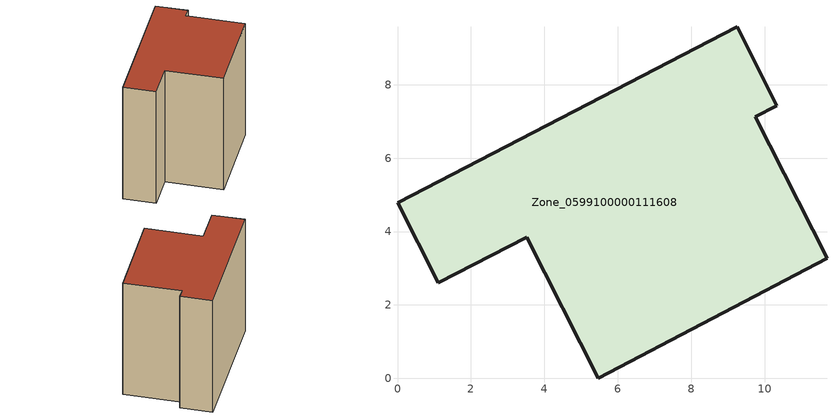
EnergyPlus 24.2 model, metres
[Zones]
Zone_0599100000111608
 floor ground (C_G): 9.25,9.58 10.33,7.43 9.74,7.13 11.7,3.27 5.47,0 3.52,3.84 1.11,2.61 0,4.79 z3.1
 wall outside (C_F): 10.33,7.43 9.25,9.58 0,4.79 1.11,2.61 3.52,3.84 5.47,0 11.7,3.27 9.74,7.13 10.33,7.43 z3.1:12.73
 roof outside (C_R): 9.25,9.58 0,4.79 1.11,2.61 3.52,3.84 5.47,0 11.7,3.27 9.74,7.13 10.33,7.43 z12.73
[BUILDING]
Pand.0599100000111608: North Axis=0; Terrain=City; Loads Convergence Tolerance Value=0.04; Temperature Convergence Tolerance Value=0.4; Solar Distribution=FullExterior; Maximum Number of Warmup Days=25; Minimum Number of Warmup Days=1
[Site:Location]
Rotterdam.The.Hague.AP_ZH_NLD Design_Conditions: Latitude=51.96; Longitude=4.45; Time Zone=1; Elevation=-4.5
[SITE:GROUNDTEMPERATURE:BUILDINGSURFACE]
18, 18, 18, 18, 18, 18, 18, 18, 18, 18, 18, 18
[MATERIAL] Thermal Absorptance=0.9; Solar Absorptance=0.7; Visible Absorptance=0.7
Name | Roughness | Thickness | Conductivity | Density | Specific Heat
G.TI.1946 | MediumSmooth | 0.15 | 1 | 540 | 1210
F.TI.1946 | Rough | 0.3 | 0.857143 | 1920 | 840
R.TI.1946 | MediumRough | 0.2 | 0.1 | 1500 | 1000
[CONSTRUCTION]
C_G: G.TI.1946
C_F: F.TI.1946
C_R: R.TI.1946
[ZONE]
Zone_0599100000111608: Type=1; Multiplier=1; Ceiling Height=Autocalculate; Volume=Autocalculate; Floor Area=autocalculate; Part of Total Floor Area=Yes
[ZONEINFILTRATION:DESIGNFLOWRATE]
Infil_Zone_0599100000111608: Zone or ZoneList or Space or SpaceList=Zone_0599100000111608; Schedule=AlwaysOn; Design Flow Rate Calculation Method=Flow/Area; Flow Rate per Floor Area=0.003; Constant Term Coefficient=1; Temperature Term Coefficient=0; Velocity Term Coefficient=0; Velocity Squared Term Coefficient=0
[HVACTEMPLATE:ZONE:IDEALLOADSAIRSYSTEM]
Zone_0599100000111608: Maximum Heating Supply Air Temperature=50; Minimum Cooling Supply Air Temperature=13; Maximum Heating Supply Air Humidity Ratio=0.0156; Minimum Cooling Supply Air Humidity Ratio=0.0077; Heating Limit=NoLimit; Cooling Limit=NoLimit; Dehumidification Control Type=ConstantSensibleHeatRatio; Cooling Sensible Heat Ratio=0.7; Dehumidification Setpoint=60; Humidification Control Type=None; Humidification Setpoint=30; Outdoor Air Method=None; Outdoor Air Flow Rate per Person=0.00944; Outdoor Air Flow Rate per Zone Floor Area=0; Outdoor Air Flow Rate per Zone=0; Demand Controlled Ventilation Type=None; Outdoor Air Economizer Type=NoEconomizer; Heat Recovery Type=None; Sensible Heat Recovery Effectiveness=0.7; Latent Heat Recovery Effectiveness=0.65
[ZONECONTROL:THERMOSTAT]
ThermostatControl_Zone_0599100000111608: Zone or ZoneList=Zone_0599100000111608; Control Type Schedule=DualSetpointControlType; Control 1=Thermostat_Zone_0599100000111608; Temperature Difference Between Cutout And Setpoint=0
[THERMOSTATSETPOINT:DUALSETPOINT]
Thermostat_Zone_0599100000111608: Heating Setpoint Temperature Schedule=HeatingSetpoint_Zone_0599100000111608; Cooling Setpoint Temperature Schedule=CoolingSetpoint_Zone_0599100000111608
[SCHEDULE:COMPACT]
HeatingSetpoint_Zone_0599100000111608: Through: 12/31, For: AllDays, Until: 24:00, 21
CoolingSetpoint_Zone_0599100000111608: Through: 12/31, For: AllDays, Until: 24:00, 24
DualSetpointControlType: Through: 12/31, For: AllDays, Until: 24:00, 4
AlwaysOn: Through: 12/31, For: AllDays, Until: 24:00, 1
